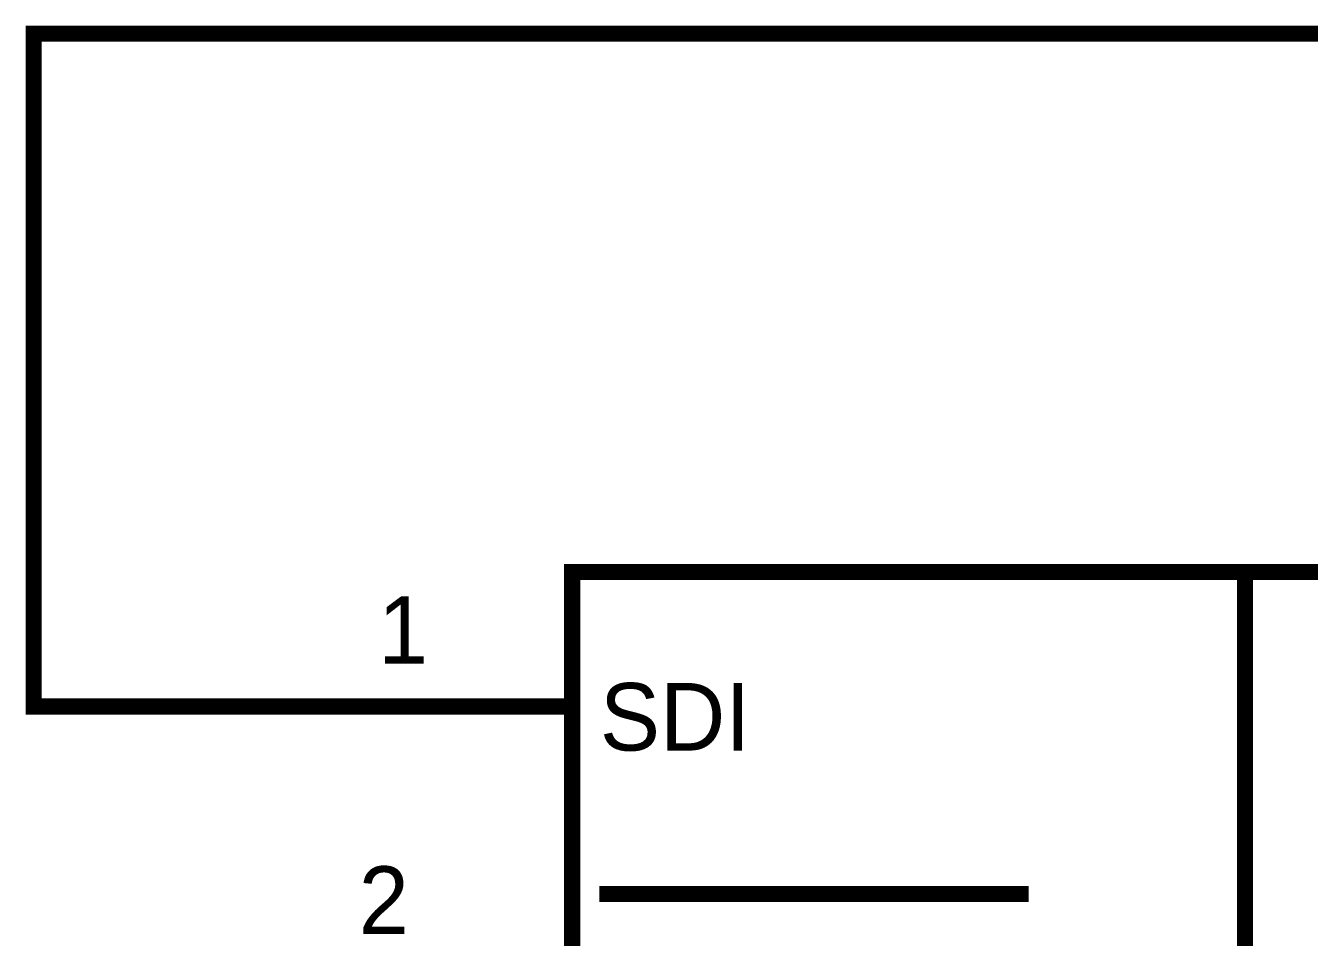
# Model space of a CAD drawing. Header units: inches. Extents: x 0 to 594, y 0 to 420.
# Drawn here: x 142.36 to 166.2, y 280.71 to 297.65 of the extents above; entities that cross this region are included whole.
import ezdxf

# ---------------------------------------------------------------- set-up
doc = ezdxf.new("R2010")
doc.units = ezdxf.units.IN
doc.layers.add('Sheet', color=255, linetype='Continuous')

msp = doc.modelspace()

# ---------------------------------------------------------------- linework, layer by layer
at = {"layer": 'Sheet'}
for points in [[(260.009, 252.488, 0.3, 0.3, 0), (227.51, 252.488, 0.3, 0.3, 0), (227.51, 297.496, 0.3, 0.3, 0), (142.508, 297.496, 0.3, 0.3, 0), (142.508, 284.998, 0.3, 0.3, 0), (147.503, 284.998, 0.3, 0.3, 0)], [(165.007, 287.496, 0.3, 0.3, 0), (165.007, 172.495, 0.3, 0.3, 0)], [(152.509, 284.998, 0.3, 0.3, 0), (147.503, 284.998, 0.3, 0.3, 0)], [(154.346, 281.516, 0.3, 0.3, 0), (153.013, 281.516, 0.3, 0.3, 0)], [(155.667, 281.516, 0.3, 0.3, 0), (154.346, 281.516, 0.3, 0.3, 0)], [(157, 281.516, 0.3, 0.3, 0), (155.667, 281.516, 0.3, 0.3, 0)], [(158.165, 281.516, 0.3, 0.3, 0), (157, 281.516, 0.3, 0.3, 0)], [(159.486, 281.516, 0.3, 0.3, 0), (158.165, 281.516, 0.3, 0.3, 0)], [(160.987, 281.516, 0.3, 0.3, 0), (159.486, 281.516, 0.3, 0.3, 0)]]:
    msp.add_lwpolyline(points, format="xyseb", dxfattribs=at)
msp.add_lwpolyline([(152.509, 287.496, 0.3, 0.3, 0), (187.506, 287.496, 0.3, 0.3, 0), (187.506, 172.495, 0.3, 0.3, 0), (152.509, 172.495, 0.3, 0.3, 0), (152.509, 287.496, 0.3, 0.3, 0)], format="xyseb", close=True, dxfattribs=at)

# ---------------------------------------------------------------- texts
for s, height, p in [('1', 1.254, (148.903, 285.794)), ('SDI', 1.2543, (153.024, 284.181)), ('2', 1.254, (148.545, 280.776))]:
    msp.add_text(s, height=height, dxfattribs=at).set_placement(p)

doc.saveas('drawing.dxf')
